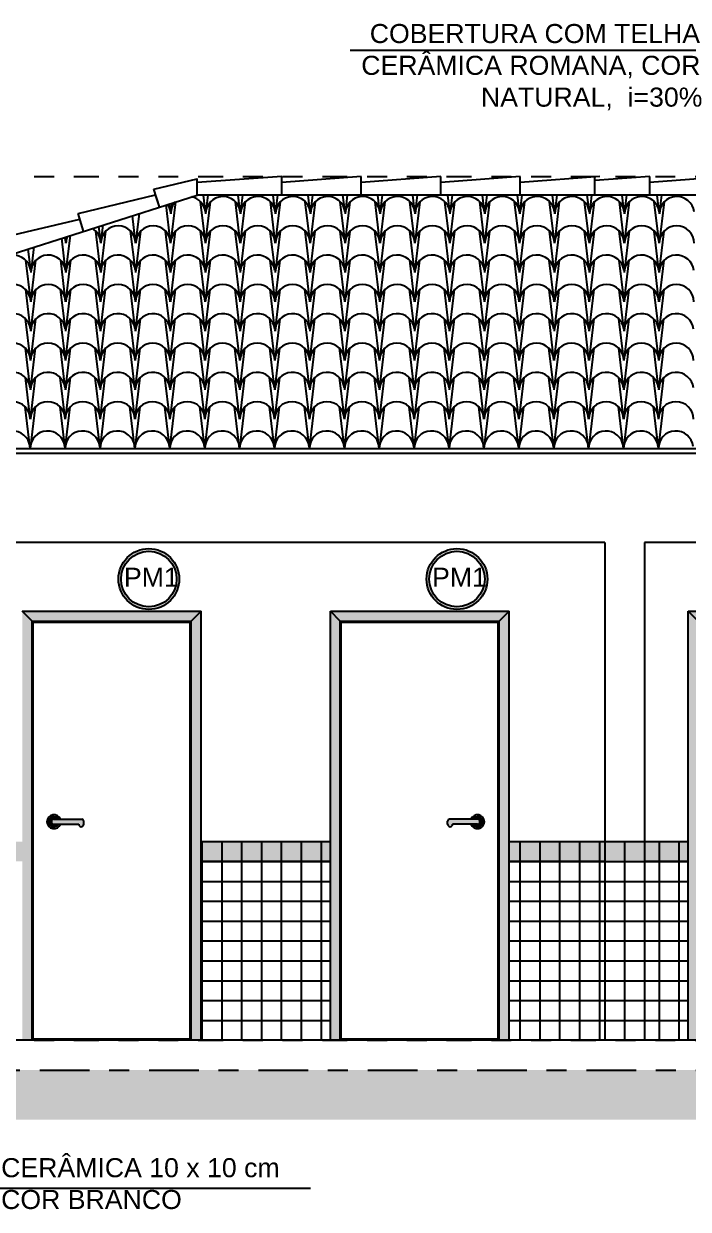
# Model space of a CAD drawing. Extents: x 11 to 195, y 73 to 157.
# Drawn here: x 37.04 to 40.38, y 116.8 to 122.77 of the extents above; entities that cross this region are included whole.
import ezdxf

# ---------------------------------------------------------------- set-up
doc = ezdxf.new("R2010")
doc.units = 0
doc.header["$LTSCALE"] = 0.005
doc.linetypes.add('C5', pattern=[60, 50, -5, 0, -5])
doc.linetypes.add('TRAÇO-2PTOS_P', pattern=[0.625, 0.25, -0.125, 0, -0.125, 0, -0.125])
doc.layers.get('0').update_dxf_attribs({"linetype": 'CONTINUOUS'})
for name, color, linetype in [('01', 1, 'CONTINUOUS'), ('0_HATCH', 1, 'CONTINUOUS'), ('252', 252, 'CONTINUOUS'), ('A-01', 1, 'CONTINUOUS'), ('A-ESQ', 1, 'CONTINUOUS'), ('A-HACHURA', 7, 'CONTINUOUS'), ('AR-HAT-SERVIÇO', 253, 'CONTINUOUS'), ('ARQ-EXO-1_050', 251, 'C5'), ('ARQ-SMB-1_100', 1, 'CONTINUOUS'), ('ARQ-TXT-1_075', 2, 'CONTINUOUS'), ('BL-AR-TELHA 2', 2, 'CONTINUOUS'), ('TELHA', 3, 'CONTINUOUS')]:
    doc.layers.add(name, color=color, linetype=linetype)
doc.styles.add('ESC-50-A20', font='arial.ttf', dxfattribs={"height": 0.1})
doc.styles.add('FNDE Texto Cota 0025', font='verdana.ttf', dxfattribs={"height": 0.04})
doc.dimstyles.new('FNDE 1-0025', dxfattribs={"dimscale": 5, "dimtxt": 0.04, "dimasz": 0.01, "dimexe": 0.15, "dimexo": 0.15, "dimgap": 0.005, "dimtad": 1, "dimzin": 1, "dimdsep": 46, "dimtxsty": 'FNDE Texto Cota 0025', "dimblk": 'tic', "dimcen": 0.015, "dimdle": 0.15, "dimse1": 1, "dimse2": 1, "dimclrd": 251, "dimclre": 251, "dimclrt": 256, "dimaunit": 1, "dimadec": 3, "dimazin": 0, "dimtfac": 1, "dimtix": 1, "dimtmove": 2, "dimatfit": 3, "dimfxl": 0.15, "dimtvp": 1, "dimtolj": 1, "dimtzin": 0, "dimarcsym": 0})

# ---------------------------------------------------------------- blocks, each defined once
blk = doc.blocks.new('tic')
at = {"color": 251}
for p, q in [((-1, 0), (1, 0)), ((0, -1), (0, 1))]:
    blk.add_line(p, q, dxfattribs=at)
blk.add_line((-0.6, -0.6), (0.6, 0.6))

msp = doc.modelspace()

# ---------------------------------------------------------------- hatches: boundary and pattern name
at = {"layer": '01'}
for points in [[(37.2127, 118.7658), (37.2237, 118.7658, 5.415339), (37.2237, 118.7408), (37.2127, 118.7408, -3.732051)], [(37.316, 118.7408, 1), (37.341, 118.7408), (37.341, 118.7558, 0.414214), (37.331, 118.7658), (37.191, 118.7658, 1), (37.191, 118.7408)], [(39.1964, 118.7408, -1), (39.1714, 118.7408), (39.1714, 118.7558, -0.414214), (39.1814, 118.7658), (39.3214, 118.7658, -1), (39.3214, 118.7408)], [(39.2998, 118.7658), (39.2887, 118.7658, -5.415339), (39.2887, 118.7408), (39.2998, 118.7408, 3.732051)]]:
    msp.add_hatch(color=250, dxfattribs=at).paths.add_polyline_path(points)
for points in [[(37.191, 118.7658), (37.2127, 118.7658, 3.732051), (37.2127, 118.7408), (37.191, 118.7408, -1)], [(39.3214, 118.7658), (39.2998, 118.7658, -3.732051), (39.2998, 118.7408), (39.3214, 118.7408, 1)]]:
    msp.add_hatch(color=250, dxfattribs=at).paths.add_polyline_path(points, flags=17)
at = {"layer": '0_HATCH'}
h = msp.add_hatch(color=160, dxfattribs=at)
h.paths.add_polyline_path([(37.0815, 119.7633), (37.0315, 119.8133), (37.0315, 117.6533), (37.0815, 117.6533)])
h.paths.add_polyline_path([(37.931, 119.8133), (37.0315, 119.8133), (37.0815, 119.7633), (37.881, 119.7633)])
h.paths.add_polyline_path([(37.931, 119.8133), (37.881, 119.7633), (37.881, 117.6533), (37.931, 117.6533)])
h = msp.add_hatch(color=160, dxfattribs=at)
h.paths.add_polyline_path([(38.6315, 119.7633), (38.5815, 119.8133), (38.5815, 117.6533), (38.6315, 117.6533)])
h.paths.add_polyline_path([(39.481, 119.8133), (38.5815, 119.8133), (38.6315, 119.7633), (39.431, 119.7633)])
h.paths.add_polyline_path([(39.481, 119.8133), (39.431, 119.7633), (39.431, 117.6533), (39.481, 117.6533)])
h = msp.add_hatch(color=160, dxfattribs=at)
h.paths.add_polyline_path([(40.4315, 119.7633), (40.3815, 119.8133), (40.3815, 117.6533), (40.4315, 117.6533)])
h.paths.add_polyline_path([(41.281, 119.8133), (40.3815, 119.8133), (40.4315, 119.7633), (41.231, 119.7633)])
h.paths.add_polyline_path([(41.281, 119.8133), (41.231, 119.7633), (41.231, 117.6533), (41.281, 117.6533)])
h = msp.add_hatch(color=160, dxfattribs=at)
h.paths.add_polyline_path([(38.5815, 118.5533), (38.5815, 118.6533), (37.931, 118.6533), (37.931, 118.5533)])
h.paths.add_polyline_path([(49.242, 118.5533), (49.242, 118.6533), (46.6865, 118.6533), (46.6865, 118.5533)])
h.paths.add_polyline_path([(34.9865, 118.6533), (34.9865, 118.5533), (37.0315, 118.5533), (37.0315, 118.6533)])
h.paths.add_polyline_path([(40.1615, 118.6533), (40.1615, 118.5533), (40.3815, 118.5533), (40.3815, 118.6533)])
h.paths.add_polyline_path([(39.9615, 118.5533), (39.9615, 118.6533), (39.481, 118.6533), (39.481, 118.5533)])
h.paths.add_polyline_path([(45.3615, 118.6533), (45.3615, 118.5533), (45.7815, 118.5533), (45.7815, 118.6533)])
h.paths.add_polyline_path([(45.1615, 118.5533), (45.1615, 118.6533), (44.7365, 118.6533), (44.7365, 118.5533)])
h.paths.add_polyline_path([(50.3365, 118.5533), (50.3365, 118.6533), (50.1415, 118.6533), (50.1415, 118.5533)])
h.paths.add_polyline_path([(43.3665, 118.6533), (43.3665, 118.5533), (43.8315, 118.5533), (43.8315, 118.6533)])
h.paths.add_polyline_path([(42.4665, 118.5533), (42.4665, 118.6533), (41.281, 118.6533), (41.281, 118.5533)])
h = msp.add_hatch(color=160, dxfattribs=at)
h.paths.add_polyline_path([(40.0615, 118.6533), (39.9615, 118.6533), (39.9615, 118.5533), (40.0615, 118.5533)])
h.paths.add_polyline_path([(40.1615, 118.6533), (40.0615, 118.6533), (40.0615, 118.5533), (40.1615, 118.5533)])
at = {"layer": 'A-HACHURA'}
msp.add_hatch(color=254, dxfattribs=at).paths.add_polyline_path([(51.6194, 117.2533), (51.6194, 117.5033), (32.6677, 117.5033), (32.6677, 117.2533)])
at = {"layer": 'ARQ-SMB-1_100'}
h = msp.add_hatch(color=252, dxfattribs=at)
edge = h.paths.add_edge_path()
edge.add_arc((37.6684, 119.9749), 0.1531, 0, 360)
edge = h.paths.add_edge_path(flags=17)
edge.add_arc((37.6684, 119.9749), 0.1397, 0, 360)
h = msp.add_hatch(color=252, dxfattribs=at)
edge = h.paths.add_edge_path()
edge.add_arc((39.2184, 119.9749), 0.1531, 0, 360)
edge = h.paths.add_edge_path(flags=17)
edge.add_arc((39.2184, 119.9749), 0.1397, 0, 360)

# ---------------------------------------------------------------- linework, layer by layer
at = {"layer": '01'}
for p, q in [((37.191, 118.7658), (37.331, 118.7658)), ((39.3214, 118.7658), (39.1814, 118.7658)), ((37.191, 118.7408), (37.316, 118.7408)), ((37.341, 118.7408), (37.341, 118.7558)), ((39.1714, 118.7408), (39.1714, 118.7558)), ((39.3214, 118.7408), (39.1964, 118.7408))]:
    msp.add_line(p, q, dxfattribs=at)
at = {"layer": '01', "color": 251}
for p, q in [((37.9365, 117.6533), (37.9365, 118.6533)), ((39.9615, 118.6533), (40.1615, 118.6533)), ((40.0615, 118.6533), (40.0615, 117.6533)), ((39.9615, 118.5533), (40.1615, 118.5533)), ((39.9615, 118.4533), (40.1615, 118.4533)), ((39.9615, 118.3533), (40.1615, 118.3533)), ((39.9615, 118.2533), (40.1615, 118.2533)), ((39.9615, 118.1533), (40.1615, 118.1533)), ((39.9615, 118.0533), (40.1615, 118.0533)), ((39.9615, 117.9533), (40.1615, 117.9533)), ((39.9615, 117.8533), (40.1615, 117.8533)), ((39.9615, 117.7533), (40.1615, 117.7533))]:
    msp.add_line(p, q, dxfattribs=at)
at = {"layer": '01'}
for centre, radius, start, end in [((37.191, 118.7533), 0.035, 20.92483, 339.07517), ((37.191, 118.7533), 0.025, 30, 330), ((37.191, 118.7533), 0.0125, 90, 270), ((37.331, 118.7558), 0.01, 0, 90), ((39.1814, 118.7558), 0.01, 90, 180), ((39.3214, 118.7533), 0.035, 200.92483, 159.07517), ((39.3214, 118.7533), 0.025, 210, 150), ((39.3214, 118.7533), 0.0125, 270, 90), ((37.3285, 118.7408), 0.0125, 180, 0), ((39.1839, 118.7408), 0.0125, 180, 0)]:
    msp.add_arc(centre, radius, start, end, dxfattribs=at)
at = {"layer": '252'}
for p, q in [((38.0365, 117.6533), (38.0365, 118.6533)), ((38.1365, 117.6533), (38.1365, 118.6533)), ((38.2365, 117.6533), (38.2365, 118.6533)), ((38.3365, 117.6533), (38.3365, 118.6533)), ((38.3365, 117.6533), (38.3365, 118.6533)), ((38.4365, 117.6533), (38.4365, 118.6533)), ((38.5365, 117.6533), (38.5365, 118.6533)), ((39.5365, 117.6533), (39.5365, 118.6533)), ((39.6365, 117.6533), (39.6365, 118.6533)), ((39.7365, 117.6533), (39.7365, 118.6533)), ((39.7365, 117.6533), (39.7365, 118.6533)), ((39.8365, 117.6533), (39.8365, 118.6533)), ((39.9365, 117.6533), (39.9365, 118.6533)), ((40.2365, 117.6533), (40.2365, 118.6533)), ((40.3365, 117.6533), (40.3365, 118.6533)), ((37.931, 118.4533), (38.5815, 118.4533)), ((39.481, 118.4533), (39.9615, 118.4533)), ((40.1615, 118.4533), (40.3815, 118.4533)), ((37.931, 118.3533), (38.5815, 118.3533)), ((39.481, 118.3533), (39.9615, 118.3533)), ((40.1615, 118.3533), (40.3815, 118.3533)), ((37.931, 118.2533), (38.5815, 118.2533)), ((39.481, 118.2533), (39.9615, 118.2533)), ((40.1615, 118.2533), (40.3815, 118.2533)), ((37.931, 118.1533), (38.5815, 118.1533)), ((39.481, 118.1533), (39.9615, 118.1533)), ((40.1615, 118.1533), (40.3815, 118.1533)), ((37.931, 118.0533), (38.5815, 118.0533)), ((39.481, 118.0533), (39.9615, 118.0533)), ((40.1615, 118.0533), (40.3815, 118.0533)), ((37.931, 117.9533), (38.5815, 117.9533)), ((39.481, 117.9533), (39.9615, 117.9533)), ((40.1615, 117.9533), (40.3815, 117.9533)), ((37.931, 117.8533), (38.5815, 117.8533)), ((39.481, 117.8533), (39.9615, 117.8533)), ((40.1615, 117.8533), (40.3815, 117.8533)), ((37.931, 117.7533), (38.5815, 117.7533)), ((39.481, 117.7533), (39.9615, 117.7533)), ((40.1615, 117.7533), (40.3815, 117.7533))]:
    msp.add_line(p, q, dxfattribs=at)
for points in [[(37.931, 118.6533), (38.5815, 118.6533)], [(39.481, 118.6533), (39.9615, 118.6533)], [(40.1615, 118.6533), (40.3815, 118.6533)], [(38.5815, 118.5533), (37.931, 118.5533)], [(39.9615, 118.5533), (39.481, 118.5533)], [(40.3815, 118.5533), (40.1615, 118.5533)]]:
    msp.add_lwpolyline(points, dxfattribs=at)
at = {"layer": 'A-01', "color": 3}
for p, q in [((34.189, 120.7213), (37.9115, 121.9077)), ((47.4115, 121.9077), (37.9115, 121.9077)), ((39.9615, 120.1583), (39.9615, 117.6533)), ((40.1615, 120.1583), (40.1615, 117.6533))]:
    msp.add_line(p, q, dxfattribs=at)
at = {"layer": 'A-01', "color": 5}
msp.add_line((51.1365, 117.6533), (34.1865, 117.6533), dxfattribs=at)
at = {"layer": 'A-01', "color": 3}
for points in [[(34.7865, 120.1583), (34.7865, 120.6083), (50.5365, 120.6083), (50.5365, 120.1583)], [(39.9615, 120.1583), (34.9865, 120.1583)], [(45.1615, 120.1583), (40.1615, 120.1583)]]:
    msp.add_lwpolyline(points, dxfattribs=at)
at = {"layer": 'A-ESQ', "color": 2}
for p, q in [((37.0315, 119.8133), (37.931, 119.8133)), ((37.0815, 119.7633), (37.0315, 119.8133)), ((37.881, 119.7633), (37.931, 119.8133)), ((37.931, 117.6533), (37.931, 119.8133)), ((38.5815, 119.8133), (39.481, 119.8133)), ((38.5815, 117.6533), (38.5815, 119.8133)), ((38.6315, 119.7633), (38.5815, 119.8133)), ((39.431, 119.7633), (39.481, 119.8133)), ((39.481, 117.6533), (39.481, 119.8133)), ((40.3815, 119.8133), (41.281, 119.8133)), ((40.3815, 117.6533), (40.3815, 119.8133)), ((40.4315, 119.7633), (40.3815, 119.8133)), ((37.0815, 119.7633), (37.881, 119.7633)), ((37.0815, 117.6533), (37.0815, 119.7633)), ((37.0865, 117.6583), (37.0865, 119.7583)), ((37.0865, 119.7583), (37.876, 119.7583)), ((37.876, 117.6583), (37.876, 119.7583)), ((37.881, 117.6533), (37.881, 119.7633)), ((38.6315, 119.7633), (39.431, 119.7633)), ((38.6315, 117.6533), (38.6315, 119.7633)), ((38.6365, 117.6583), (38.6365, 119.7583)), ((38.6365, 119.7583), (39.426, 119.7583)), ((39.426, 117.6583), (39.426, 119.7583)), ((39.431, 117.6533), (39.431, 119.7633)), ((38.6365, 117.6533), (38.6365, 118.6533)), ((37.876, 117.6583), (37.0865, 117.6583)), ((39.426, 117.6583), (38.6365, 117.6583))]:
    msp.add_line(p, q, dxfattribs=at)
at = {"layer": 'AR-HAT-SERVIÇO', "color": 253}
for p, q in [((37.931, 118.6533), (38.5815, 118.6533)), ((39.481, 118.6533), (39.9615, 118.6533)), ((40.1615, 118.6533), (40.3815, 118.6533)), ((37.931, 118.5533), (38.5815, 118.5533)), ((39.481, 118.5533), (39.9615, 118.5533)), ((40.1615, 118.5533), (40.3815, 118.5533))]:
    msp.add_line(p, q, dxfattribs=at)
for points in [[(37.931, 118.6533), (38.5815, 118.6533)], [(39.481, 118.6533), (39.9615, 118.6533)], [(40.1615, 118.6533), (40.3815, 118.6533)], [(38.5815, 118.5533), (37.931, 118.5533)], [(39.9615, 118.5533), (39.481, 118.5533)], [(40.3815, 118.5533), (40.1615, 118.5533)]]:
    msp.add_lwpolyline(points, dxfattribs=at)
at = {"layer": 'ARQ-EXO-1_050', "color": 252, "linetype": 'TRAÇO-2PTOS_P', "ltscale": 100}
for p, q in [((32.9165, 122.0012), (51.6194, 122.0012)), ((32.9165, 120.6083), (51.6194, 120.6083)), ((32.9165, 117.6533), (51.6194, 117.6533))]:
    msp.add_line(p, q, dxfattribs=at)
at = {"layer": 'ARQ-EXO-1_050', "color": 252}
for q in [(51.6194, 117.5033), (51.1365, 117.5033)]:
    msp.add_line((32.1693, 117.5033), q, dxfattribs=at)
at = {"layer": 'ARQ-SMB-1_100', "color": 252}
for centre, radius in [((37.6684, 119.9749), 0.1531), ((37.6684, 119.9749), 0.1397), ((39.2184, 119.9749), 0.1531), ((39.2184, 119.9749), 0.1397)]:
    msp.add_circle(centre, radius, dxfattribs=at)
at = {"layer": 'BL-AR-TELHA 2'}
for p, q in [((37.7775, 121.8224), (37.7725, 121.8635)), ((37.7786, 121.6654), (37.8038, 121.8744)), ((37.7792, 121.813), (37.7858, 121.8677)), ((37.9531, 121.6701), (37.9285, 121.8744)), ((37.9531, 121.8224), (37.9428, 121.9077)), ((37.9542, 121.6654), (37.9793, 121.8744)), ((37.9548, 121.813), (37.9662, 121.9077)), ((38.1286, 121.6701), (38.104, 121.8744)), ((38.1286, 121.8224), (38.1184, 121.9077)), ((38.1298, 121.6654), (38.1549, 121.8744)), ((38.1303, 121.813), (38.1417, 121.9077)), ((38.3042, 121.6701), (38.2796, 121.8744)), ((38.3042, 121.8224), (38.2939, 121.9077)), ((38.3053, 121.6654), (38.3305, 121.8744)), ((38.3059, 121.813), (38.3173, 121.9077)), ((38.4798, 121.6701), (38.4552, 121.8744)), ((38.4798, 121.8224), (38.4695, 121.9077)), ((38.4809, 121.6654), (38.5061, 121.8744)), ((38.4815, 121.813), (38.4929, 121.9077)), ((38.6553, 121.6701), (38.6307, 121.8744)), ((38.6553, 121.8224), (38.6451, 121.9077)), ((38.6565, 121.6654), (38.6816, 121.8744)), ((38.657, 121.813), (38.6684, 121.9077)), ((38.8309, 121.6701), (38.8063, 121.8744)), ((38.8309, 121.8224), (38.8206, 121.9077)), ((38.832, 121.6654), (38.8572, 121.8744)), ((38.8326, 121.813), (38.844, 121.9077)), ((39.0065, 121.6701), (38.9819, 121.8744)), ((39.0065, 121.8224), (38.9962, 121.9077)), ((39.0076, 121.6654), (39.0328, 121.8744)), ((39.0082, 121.813), (39.0196, 121.9077)), ((39.182, 121.6701), (39.1575, 121.8744)), ((39.182, 121.8224), (39.1718, 121.9077)), ((39.1832, 121.6654), (39.2083, 121.8744)), ((39.1837, 121.813), (39.1952, 121.9077)), ((39.3576, 121.6701), (39.333, 121.8744)), ((39.3576, 121.8224), (39.3473, 121.9077)), ((39.3587, 121.6654), (39.3839, 121.8744)), ((39.3593, 121.813), (39.3707, 121.9077)), ((39.5332, 121.6701), (39.5086, 121.8744)), ((39.5332, 121.8224), (39.5229, 121.9077)), ((39.5343, 121.6654), (39.5595, 121.8744)), ((39.5349, 121.813), (39.5463, 121.9077)), ((39.7087, 121.6701), (39.6842, 121.8744)), ((39.7087, 121.8224), (39.6985, 121.9077)), ((39.7099, 121.6654), (39.735, 121.8744)), ((39.7105, 121.813), (39.7219, 121.9077)), ((39.8843, 121.6701), (39.8597, 121.8744)), ((39.8843, 121.8224), (39.874, 121.9077)), ((39.8843, 121.8224), (39.874, 121.9077)), ((39.8855, 121.6654), (39.9106, 121.8744)), ((39.886, 121.813), (39.8974, 121.9077)), ((40.0599, 121.6701), (40.0353, 121.8744)), ((40.0599, 121.8224), (40.0496, 121.9077)), ((40.061, 121.6654), (40.0862, 121.8744)), ((40.0616, 121.813), (40.073, 121.9077)), ((40.2355, 121.6701), (40.2109, 121.8744)), ((40.2355, 121.8224), (40.2252, 121.9077)), ((40.2366, 121.6654), (40.2617, 121.8744)), ((40.2372, 121.813), (40.2486, 121.9077)), ((37.6019, 121.6701), (37.5858, 121.8039)), ((37.6031, 121.6654), (37.6211, 121.8152)), ((37.7775, 121.6701), (37.7549, 121.8578)), ((37.4263, 121.6701), (37.4167, 121.7501)), ((37.4275, 121.6654), (37.4385, 121.757)), ((37.2496, 121.5273), (37.23, 121.6905)), ((37.2508, 121.6701), (37.2476, 121.6962)), ((37.2513, 121.5179), (37.2738, 121.7045)), ((37.2519, 121.6654), (37.2559, 121.6988)), ((37.4252, 121.5273), (37.4012, 121.7268)), ((37.4269, 121.5179), (37.4521, 121.7268)), ((37.6008, 121.5273), (37.5768, 121.7268)), ((37.6025, 121.5179), (37.6276, 121.7268)), ((37.7763, 121.5273), (37.7523, 121.7268)), ((37.7781, 121.5179), (37.8032, 121.7268)), ((37.9519, 121.5273), (37.9279, 121.7268)), ((37.9536, 121.5179), (37.9788, 121.7268)), ((38.1275, 121.5273), (38.1035, 121.7268)), ((38.1292, 121.5179), (38.1543, 121.7268)), ((38.3031, 121.5273), (38.279, 121.7268)), ((38.3048, 121.5179), (38.3299, 121.7268)), ((38.4786, 121.5273), (38.4546, 121.7268)), ((38.4803, 121.5179), (38.5055, 121.7268)), ((38.6542, 121.5273), (38.6302, 121.7268)), ((38.6559, 121.5179), (38.6811, 121.7268)), ((38.8298, 121.5273), (38.8057, 121.7268)), ((38.8315, 121.5179), (38.8566, 121.7268)), ((39.0053, 121.5273), (38.9813, 121.7268)), ((39.007, 121.5179), (39.0322, 121.7268)), ((39.1809, 121.5273), (39.1569, 121.7268)), ((39.1826, 121.5179), (39.2078, 121.7268)), ((39.3565, 121.5273), (39.3325, 121.7268)), ((39.3582, 121.5179), (39.3833, 121.7268)), ((39.532, 121.5273), (39.508, 121.7268)), ((39.5337, 121.5179), (39.5589, 121.7268)), ((39.7076, 121.5273), (39.6836, 121.7268)), ((39.7093, 121.5179), (39.7345, 121.7268)), ((39.8832, 121.5273), (39.8592, 121.7268)), ((39.8849, 121.5179), (39.91, 121.7268)), ((40.0587, 121.5273), (40.0347, 121.7268)), ((40.0605, 121.5179), (40.0856, 121.7268)), ((40.2343, 121.5273), (40.2103, 121.7268)), ((40.236, 121.5179), (40.2612, 121.7268)), ((37.0741, 121.5273), (37.0609, 121.6366)), ((37.0758, 121.5179), (37.0912, 121.6463)), ((37.0741, 121.3751), (37.0495, 121.5793)), ((37.0752, 121.3703), (37.1004, 121.5793)), ((37.2496, 121.3751), (37.2251, 121.5793)), ((37.2508, 121.3703), (37.2759, 121.5793)), ((37.4252, 121.3751), (37.4006, 121.5793)), ((37.4263, 121.3703), (37.4515, 121.5793)), ((37.6008, 121.3751), (37.5762, 121.5793)), ((37.6019, 121.3703), (37.6271, 121.5793)), ((37.7763, 121.3751), (37.7518, 121.5793)), ((37.7775, 121.3703), (37.8026, 121.5793)), ((37.9519, 121.3751), (37.9273, 121.5793)), ((37.9531, 121.3703), (37.9782, 121.5793)), ((38.1275, 121.3751), (38.1029, 121.5793)), ((38.1286, 121.3703), (38.1538, 121.5793)), ((38.3031, 121.3751), (38.2785, 121.5793)), ((38.3042, 121.3703), (38.3293, 121.5793)), ((38.4786, 121.3751), (38.454, 121.5793)), ((38.4798, 121.3703), (38.5049, 121.5793)), ((38.6542, 121.3751), (38.6296, 121.5793)), ((38.6553, 121.3703), (38.6805, 121.5793)), ((38.8298, 121.3751), (38.8052, 121.5793)), ((38.8309, 121.3703), (38.8561, 121.5793)), ((39.0053, 121.3751), (38.9807, 121.5793)), ((39.0065, 121.3703), (39.0316, 121.5793)), ((39.1809, 121.3751), (39.1563, 121.5793)), ((39.182, 121.3703), (39.2072, 121.5793)), ((39.3565, 121.3751), (39.3319, 121.5793)), ((39.3576, 121.3703), (39.3828, 121.5793)), ((39.532, 121.3751), (39.5075, 121.5793)), ((39.5332, 121.3703), (39.5583, 121.5793)), ((39.7076, 121.3751), (39.683, 121.5793)), ((39.7087, 121.3703), (39.7339, 121.5793)), ((39.8832, 121.3751), (39.8586, 121.5793)), ((39.8843, 121.3703), (39.9095, 121.5793)), ((40.0587, 121.3751), (40.0342, 121.5793)), ((40.0599, 121.3703), (40.085, 121.5793)), ((40.2343, 121.3751), (40.2097, 121.5793)), ((40.2355, 121.3703), (40.2606, 121.5793)), ((37.0729, 121.2322), (37.0489, 121.4317)), ((37.0746, 121.2228), (37.0998, 121.4317)), ((37.2485, 121.2322), (37.2245, 121.4317)), ((37.2502, 121.2228), (37.2754, 121.4317)), ((37.4241, 121.2322), (37.4001, 121.4317)), ((37.4258, 121.2228), (37.4509, 121.4317)), ((37.5996, 121.2322), (37.5756, 121.4317)), ((37.6013, 121.2228), (37.6265, 121.4317)), ((37.7752, 121.2322), (37.7512, 121.4317)), ((37.7769, 121.2228), (37.8021, 121.4317)), ((37.9508, 121.2322), (37.9268, 121.4317)), ((37.9525, 121.2228), (37.9776, 121.4317)), ((38.1263, 121.2322), (38.1023, 121.4317)), ((38.1281, 121.2228), (38.1532, 121.4317)), ((38.3019, 121.2322), (38.2779, 121.4317)), ((38.3036, 121.2228), (38.3288, 121.4317)), ((38.4775, 121.2322), (38.4535, 121.4317)), ((38.4792, 121.2228), (38.5043, 121.4317)), ((38.6531, 121.2322), (38.629, 121.4317)), ((38.6548, 121.2228), (38.6799, 121.4317)), ((38.8286, 121.2322), (38.8046, 121.4317)), ((38.8303, 121.2228), (38.8555, 121.4317)), ((39.0042, 121.2322), (38.9802, 121.4317)), ((39.0059, 121.2228), (39.0311, 121.4317)), ((39.1798, 121.2322), (39.1557, 121.4317)), ((39.1815, 121.2228), (39.2066, 121.4317)), ((39.3553, 121.2322), (39.3313, 121.4317)), ((39.357, 121.2228), (39.3822, 121.4317)), ((39.5309, 121.2322), (39.5069, 121.4317)), ((39.5326, 121.2228), (39.5578, 121.4317)), ((39.7065, 121.2322), (39.6825, 121.4317)), ((39.7082, 121.2228), (39.7333, 121.4317)), ((39.882, 121.2322), (39.858, 121.4317)), ((39.8837, 121.2228), (39.9089, 121.4317)), ((40.0576, 121.2322), (40.0336, 121.4317)), ((40.0593, 121.2228), (40.0845, 121.4317)), ((40.2332, 121.2322), (40.2092, 121.4317)), ((40.2349, 121.2228), (40.26, 121.4317)), ((37.0729, 121.08), (37.0483, 121.2842)), ((37.0741, 121.0752), (37.0992, 121.2842)), ((37.2485, 121.08), (37.2239, 121.2842)), ((37.2496, 121.0752), (37.2748, 121.2842)), ((37.4241, 121.08), (37.3995, 121.2842)), ((37.4252, 121.0752), (37.4504, 121.2842)), ((37.5996, 121.08), (37.5751, 121.2842)), ((37.6008, 121.0752), (37.6259, 121.2842)), ((37.7752, 121.08), (37.7506, 121.2842)), ((37.7763, 121.0752), (37.8015, 121.2842)), ((37.9508, 121.08), (37.9262, 121.2842)), ((37.9519, 121.0752), (37.9771, 121.2842)), ((38.1263, 121.08), (38.1018, 121.2842)), ((38.1275, 121.0752), (38.1526, 121.2842)), ((38.3019, 121.08), (38.2773, 121.2842)), ((38.3031, 121.0752), (38.3282, 121.2842)), ((38.4775, 121.08), (38.4529, 121.2842)), ((38.4786, 121.0752), (38.5038, 121.2842)), ((38.6531, 121.08), (38.6285, 121.2842)), ((38.6542, 121.0752), (38.6793, 121.2842)), ((38.8286, 121.08), (38.804, 121.2842)), ((38.8298, 121.0752), (38.8549, 121.2842)), ((39.0042, 121.08), (38.9796, 121.2842)), ((39.0053, 121.0752), (39.0305, 121.2842)), ((39.1798, 121.08), (39.1552, 121.2842)), ((39.1809, 121.0752), (39.2061, 121.2842)), ((39.3553, 121.08), (39.3307, 121.2842)), ((39.3565, 121.0752), (39.3816, 121.2842)), ((39.5309, 121.08), (39.5063, 121.2842)), ((39.532, 121.0752), (39.5572, 121.2842)), ((39.7065, 121.08), (39.6819, 121.2842)), ((39.7076, 121.0752), (39.7328, 121.2842)), ((39.882, 121.08), (39.8575, 121.2842)), ((39.8832, 121.0752), (39.9083, 121.2842)), ((40.0576, 121.08), (40.033, 121.2842)), ((40.0587, 121.0752), (40.0839, 121.2842)), ((40.2332, 121.08), (40.2086, 121.2842)), ((40.2343, 121.0752), (40.2595, 121.2842)), ((37.0718, 120.9371), (37.0478, 121.1366)), ((37.0735, 120.9277), (37.0986, 121.1366)), ((37.2474, 120.9371), (37.2233, 121.1366)), ((37.2491, 120.9277), (37.2742, 121.1366)), ((37.4229, 120.9371), (37.3989, 121.1366)), ((37.4246, 120.9277), (37.4498, 121.1366)), ((37.5985, 120.9371), (37.5745, 121.1366)), ((37.6002, 120.9277), (37.6254, 121.1366)), ((37.7741, 120.9371), (37.7501, 121.1366)), ((37.7758, 120.9277), (37.8009, 121.1366)), ((37.9496, 120.9371), (37.9256, 121.1366)), ((37.9513, 120.9277), (37.9765, 121.1366)), ((38.1252, 120.9371), (38.1012, 121.1366)), ((38.1269, 120.9277), (38.1521, 121.1366)), ((38.3008, 120.9371), (38.2768, 121.1366)), ((38.3025, 120.9277), (38.3276, 121.1366)), ((38.4763, 120.9371), (38.4523, 121.1366)), ((38.4781, 120.9277), (38.5032, 121.1366)), ((38.6519, 120.9371), (38.6279, 121.1366)), ((38.6536, 120.9277), (38.6788, 121.1366)), ((38.8275, 120.9371), (38.8035, 121.1366)), ((38.8292, 120.9277), (38.8543, 121.1366)), ((39.0031, 120.9371), (38.979, 121.1366)), ((39.0048, 120.9277), (39.0299, 121.1366)), ((39.1786, 120.9371), (39.1546, 121.1366)), ((39.1803, 120.9277), (39.2055, 121.1366)), ((39.3542, 120.9371), (39.3302, 121.1366)), ((39.3559, 120.9277), (39.3811, 121.1366)), ((39.5298, 120.9371), (39.5057, 121.1366)), ((39.5315, 120.9277), (39.5566, 121.1366)), ((39.7053, 120.9371), (39.6813, 121.1366)), ((39.707, 120.9277), (39.7322, 121.1366)), ((39.8809, 120.9371), (39.8569, 121.1366)), ((39.8826, 120.9277), (39.9078, 121.1366)), ((40.0565, 120.9371), (40.0325, 121.1366)), ((40.0582, 120.9277), (40.0833, 121.1366)), ((40.232, 120.9371), (40.208, 121.1366)), ((40.2337, 120.9277), (40.2589, 121.1366)), ((37.0718, 120.7849), (37.0472, 120.9891)), ((37.0729, 120.7801), (37.0981, 120.9891)), ((37.2474, 120.7849), (37.2228, 120.9891)), ((37.2485, 120.7801), (37.2736, 120.9891)), ((37.4229, 120.7849), (37.3983, 120.9891)), ((37.4241, 120.7801), (37.4492, 120.9891)), ((37.5985, 120.7849), (37.5739, 120.9891)), ((37.5996, 120.7801), (37.6248, 120.9891)), ((37.7741, 120.7849), (37.7495, 120.9891)), ((37.7752, 120.7801), (37.8004, 120.9891)), ((37.9496, 120.7849), (37.9251, 120.9891)), ((37.9508, 120.7801), (37.9759, 120.9891)), ((38.1252, 120.7849), (38.1006, 120.9891)), ((38.1263, 120.7801), (38.1515, 120.9891)), ((38.3008, 120.7849), (38.2762, 120.9891)), ((38.3019, 120.7801), (38.3271, 120.9891)), ((38.4763, 120.7849), (38.4518, 120.9891)), ((38.4775, 120.7801), (38.5026, 120.9891)), ((38.6519, 120.7849), (38.6273, 120.9891)), ((38.6531, 120.7801), (38.6782, 120.9891)), ((38.8275, 120.7849), (38.8029, 120.9891)), ((38.8286, 120.7801), (38.8538, 120.9891)), ((39.0031, 120.7849), (38.9785, 120.9891)), ((39.0042, 120.7801), (39.0293, 120.9891)), ((39.1786, 120.7849), (39.154, 120.9891)), ((39.1798, 120.7801), (39.2049, 120.9891)), ((39.3542, 120.7849), (39.3296, 120.9891)), ((39.3553, 120.7801), (39.3805, 120.9891)), ((39.5298, 120.7849), (39.5052, 120.9891)), ((39.5309, 120.7801), (39.5561, 120.9891)), ((39.7053, 120.7849), (39.6807, 120.9891)), ((39.7065, 120.7801), (39.7316, 120.9891)), ((39.8809, 120.7849), (39.8563, 120.9891)), ((39.882, 120.7801), (39.9072, 120.9891)), ((40.0565, 120.7849), (40.0319, 120.9891)), ((40.0576, 120.7801), (40.0828, 120.9891)), ((40.232, 120.7849), (40.2075, 120.9891)), ((40.2332, 120.7801), (40.2583, 120.9891)), ((37.0718, 120.6326), (37.0466, 120.8415)), ((37.0724, 120.6326), (37.0975, 120.8415)), ((37.2474, 120.6326), (37.2222, 120.8415)), ((37.2479, 120.6326), (37.2731, 120.8415)), ((37.4229, 120.6326), (37.3978, 120.8415)), ((37.4235, 120.6326), (37.4486, 120.8415)), ((37.5985, 120.6326), (37.5733, 120.8415)), ((37.5991, 120.6326), (37.6242, 120.8415)), ((37.7741, 120.6326), (37.7489, 120.8415)), ((37.7746, 120.6326), (37.7998, 120.8415)), ((37.9496, 120.6326), (37.9245, 120.8415)), ((37.9502, 120.6326), (37.9754, 120.8415)), ((38.1252, 120.6326), (38.1001, 120.8415)), ((38.1258, 120.6326), (38.1509, 120.8415)), ((38.3008, 120.6326), (38.2756, 120.8415)), ((38.3013, 120.6326), (38.3265, 120.8415)), ((38.4763, 120.6326), (38.4512, 120.8415)), ((38.4769, 120.6326), (38.5021, 120.8415)), ((38.6519, 120.6326), (38.6268, 120.8415)), ((38.6525, 120.6326), (38.6776, 120.8415)), ((38.8275, 120.6326), (38.8023, 120.8415)), ((38.8281, 120.6326), (38.8532, 120.8415)), ((39.0031, 120.6326), (38.9779, 120.8415)), ((39.0036, 120.6326), (39.0288, 120.8415)), ((39.1786, 120.6326), (39.1535, 120.8415)), ((39.1792, 120.6326), (39.2043, 120.8415)), ((39.3542, 120.6326), (39.329, 120.8415)), ((39.3548, 120.6326), (39.3799, 120.8415)), ((39.5298, 120.6326), (39.5046, 120.8415)), ((39.5303, 120.6326), (39.5555, 120.8415)), ((39.7053, 120.6326), (39.6802, 120.8415)), ((39.7059, 120.6326), (39.7311, 120.8415)), ((39.8809, 120.6326), (39.8557, 120.8415)), ((39.8815, 120.6326), (39.9066, 120.8415)), ((40.0565, 120.6326), (40.0313, 120.8415)), ((40.057, 120.6326), (40.0822, 120.8415)), ((40.232, 120.6326), (40.2069, 120.8415)), ((40.2326, 120.6326), (40.2578, 120.8415))]:
    msp.add_line(p, q, dxfattribs=at)
for centre, start, end in [((37.6906, 121.813), 6.54188, 33.06688), ((37.8661, 121.813), 136.66984, 180), ((37.8661, 121.813), 6.54188, 78.68812), ((38.0417, 121.813), 6.54188, 180), ((38.2173, 121.813), 6.54188, 180), ((38.3928, 121.813), 6.54188, 180), ((38.5684, 121.813), 6.54188, 180), ((38.744, 121.813), 6.54188, 180), ((38.9195, 121.813), 6.54188, 180), ((39.0951, 121.813), 6.54188, 180), ((39.2707, 121.813), 6.54188, 180), ((39.4462, 121.813), 6.54188, 180), ((39.6218, 121.813), 6.54188, 180), ((39.7974, 121.813), 6.54188, 180), ((39.973, 121.813), 6.54188, 180), ((40.1485, 121.813), 6.54188, 180), ((40.3241, 121.813), 6.54188, 180), ((37.5144, 121.6654), 0, 180), ((37.69, 121.6654), 0, 180), ((37.8656, 121.6654), 0, 180), ((38.0411, 121.6654), 0, 180), ((38.2167, 121.6654), 0, 180), ((38.3923, 121.6654), 0, 180), ((38.5678, 121.6654), 0, 180), ((38.7434, 121.6654), 0, 180), ((38.919, 121.6654), 0, 180), ((39.0945, 121.6654), 0, 180), ((39.2701, 121.6654), 0, 180), ((39.4457, 121.6654), 0, 180), ((39.6212, 121.6654), 0, 180), ((39.7968, 121.6654), 0, 180), ((39.9724, 121.6654), 0, 180), ((40.148, 121.6654), 0, 180), ((40.3235, 121.6654), 0, 180), ((37.1633, 121.6654), 0, 20.08426), ((37.3388, 121.6654), 157.03837, 180), ((37.3388, 121.6654), 0, 58.31959), ((36.9871, 121.5179), 6.54188, 180), ((37.1627, 121.5179), 6.54188, 180), ((37.3383, 121.5179), 6.54188, 180), ((37.5138, 121.5179), 6.54188, 180), ((37.6894, 121.5179), 6.54188, 180), ((37.865, 121.5179), 6.54188, 180), ((38.0406, 121.5179), 6.54188, 180), ((38.2161, 121.5179), 6.54188, 180), ((38.3917, 121.5179), 6.54188, 180), ((38.5673, 121.5179), 6.54188, 180), ((38.7428, 121.5179), 6.54188, 180), ((38.9184, 121.5179), 6.54188, 180), ((39.094, 121.5179), 6.54188, 180), ((39.2695, 121.5179), 6.54188, 180), ((39.4451, 121.5179), 6.54188, 180), ((39.6207, 121.5179), 6.54188, 180), ((39.7962, 121.5179), 6.54188, 180), ((39.9718, 121.5179), 6.54188, 180), ((40.1474, 121.5179), 6.54188, 180), ((40.323, 121.5179), 6.54188, 180), ((36.9866, 121.3703), 0, 180), ((37.1621, 121.3703), 0, 180), ((37.3377, 121.3703), 0, 180), ((37.5133, 121.3703), 0, 180), ((37.6888, 121.3703), 0, 180), ((37.8644, 121.3703), 0, 180), ((38.04, 121.3703), 0, 180), ((38.2156, 121.3703), 0, 180), ((38.3911, 121.3703), 0, 180), ((38.5667, 121.3703), 0, 180), ((38.7423, 121.3703), 0, 180), ((38.9178, 121.3703), 0, 180), ((39.0934, 121.3703), 0, 180), ((39.269, 121.3703), 0, 180), ((39.4445, 121.3703), 0, 180), ((39.6201, 121.3703), 0, 180), ((39.7957, 121.3703), 0, 180), ((39.9712, 121.3703), 0, 180), ((40.1468, 121.3703), 0, 180), ((40.3224, 121.3703), 0, 180), ((36.986, 121.2228), 6.54188, 180), ((37.1616, 121.2228), 6.54188, 180), ((37.3371, 121.2228), 6.54188, 180), ((37.5127, 121.2228), 6.54188, 180), ((37.6883, 121.2228), 6.54188, 180), ((37.8638, 121.2228), 6.54188, 180), ((38.0394, 121.2228), 6.54188, 180), ((38.215, 121.2228), 6.54188, 180), ((38.3906, 121.2228), 6.54188, 180), ((38.5661, 121.2228), 6.54188, 180), ((38.7417, 121.2228), 6.54188, 180), ((38.9173, 121.2228), 6.54188, 180), ((39.0928, 121.2228), 6.54188, 180), ((39.2684, 121.2228), 6.54188, 180), ((39.444, 121.2228), 6.54188, 180), ((39.6195, 121.2228), 6.54188, 180), ((39.7951, 121.2228), 6.54188, 180), ((39.9707, 121.2228), 6.54188, 180), ((40.1462, 121.2228), 6.54188, 180), ((40.3218, 121.2228), 6.54188, 180), ((36.9854, 121.0752), 0, 180), ((37.161, 121.0752), 0, 180), ((37.3366, 121.0752), 0, 180), ((37.5121, 121.0752), 0, 180), ((37.6877, 121.0752), 0, 180), ((37.8633, 121.0752), 0, 180), ((38.0388, 121.0752), 0, 180), ((38.2144, 121.0752), 0, 180), ((38.39, 121.0752), 0, 180), ((38.5656, 121.0752), 0, 180), ((38.7411, 121.0752), 0, 180), ((38.9167, 121.0752), 0, 180), ((39.0923, 121.0752), 0, 180), ((39.2678, 121.0752), 0, 180), ((39.4434, 121.0752), 0, 180), ((39.619, 121.0752), 0, 180), ((39.7945, 121.0752), 0, 180), ((39.9701, 121.0752), 0, 180), ((40.1457, 121.0752), 0, 180), ((40.3212, 121.0752), 0, 180), ((36.9849, 120.9277), 6.54188, 180), ((37.1604, 120.9277), 6.54188, 180), ((37.336, 120.9277), 6.54188, 180), ((37.5116, 120.9277), 6.54188, 180), ((37.6871, 120.9277), 6.54188, 180), ((37.8627, 120.9277), 6.54188, 180), ((38.0383, 120.9277), 6.54188, 180), ((38.2138, 120.9277), 6.54188, 180), ((38.3894, 120.9277), 6.54188, 180), ((38.565, 120.9277), 6.54188, 180), ((38.7406, 120.9277), 6.54188, 180), ((38.9161, 120.9277), 6.54188, 180), ((39.0917, 120.9277), 6.54188, 180), ((39.2673, 120.9277), 6.54188, 180), ((39.4428, 120.9277), 6.54188, 180), ((39.6184, 120.9277), 6.54188, 180), ((39.794, 120.9277), 6.54188, 180), ((39.9695, 120.9277), 6.54188, 180), ((40.1451, 120.9277), 6.54188, 180), ((40.3207, 120.9277), 6.54188, 180), ((36.9843, 120.7801), 0, 180), ((37.1599, 120.7801), 0, 180), ((37.3354, 120.7801), 0, 180), ((37.511, 120.7801), 0, 180), ((37.6866, 120.7801), 0, 180), ((37.8621, 120.7801), 0, 180), ((38.0377, 120.7801), 0, 180), ((38.2133, 120.7801), 0, 180), ((38.3888, 120.7801), 0, 180), ((38.5644, 120.7801), 0, 180), ((38.74, 120.7801), 0, 180), ((38.9156, 120.7801), 0, 180), ((39.0911, 120.7801), 0, 180), ((39.2667, 120.7801), 0, 180), ((39.4423, 120.7801), 0, 180), ((39.6178, 120.7801), 0, 180), ((39.7934, 120.7801), 0, 180), ((39.969, 120.7801), 0, 180), ((40.1445, 120.7801), 0, 180), ((40.3201, 120.7801), 0, 180), ((36.9837, 120.6326), 6.54188, 180), ((37.1593, 120.6326), 6.54188, 180), ((37.3349, 120.6326), 6.54188, 180), ((37.5104, 120.6326), 6.54188, 180), ((37.686, 120.6326), 6.54188, 180), ((37.8616, 120.6326), 6.54188, 180), ((38.0371, 120.6326), 6.54188, 180), ((38.2127, 120.6326), 6.54188, 180), ((38.3883, 120.6326), 6.54188, 180), ((38.5638, 120.6326), 6.54188, 180), ((38.7394, 120.6326), 6.54188, 180), ((38.915, 120.6326), 6.54188, 180), ((39.0906, 120.6326), 6.54188, 180), ((39.2661, 120.6326), 6.54188, 180), ((39.4417, 120.6326), 6.54188, 180), ((39.6173, 120.6326), 6.54188, 180), ((39.7928, 120.6326), 6.54188, 180), ((39.9684, 120.6326), 6.54188, 180), ((40.144, 120.6326), 6.54188, 180), ((40.3195, 120.6326), 6.54188, 180)]:
    msp.add_arc(centre, 0.0875, start, end, dxfattribs=at)
at = {"layer": 'TELHA'}
for p, q in [((37.6932, 121.9372), (37.9115, 121.9892)), ((38.3367, 122.0012), (37.9115, 121.9712)), ((37.9115, 121.9077), (37.9115, 121.991)), ((38.7367, 122.0012), (38.3367, 121.9712)), ((38.3367, 121.9077), (38.3367, 122.0012)), ((39.1367, 122.0012), (38.7367, 121.9712)), ((38.7367, 121.9077), (38.7367, 122.0012)), ((39.5367, 122.0012), (39.1367, 121.9712)), ((39.1367, 121.9077), (39.1367, 122.0012)), ((39.9367, 122.0012), (39.5367, 121.9712)), ((39.5367, 121.9077), (39.5367, 122.0012)), ((40.1881, 122.0012), (39.9115, 121.9804)), ((39.9115, 121.9077), (39.9115, 122.0012)), ((40.5871, 122.0012), (40.1871, 121.9712)), ((40.1881, 121.9077), (40.1881, 122.0012)), ((37.7216, 121.8482), (37.6932, 121.9372)), ((37.3121, 121.8156), (37.7023, 121.9086)), ((37.7216, 121.8482), (37.7023, 121.9086)), ((37.3405, 121.7266), (37.3121, 121.8156)), ((36.931, 121.6941), (37.3212, 121.7871)), ((37.3405, 121.7266), (37.3212, 121.7871)), ((33.9108, 120.6326), (51.3981, 120.6326)), ((33.9174, 120.6083), (51.4048, 120.6083))]:
    msp.add_line(p, q, dxfattribs=at)

# ---------------------------------------------------------------- texts
at = {"layer": 'ARQ-TXT-1_075', "char_height": 0.096, "attachment_point": 1, "style": 'ESC-50-A20'}
for s, insert, width in [('\\pi0.8957;COBERTURA COM TELHA\\P\\pi0.85294;CERÂMICA ROMANA, COR \\P\\pi1.4551;NATURAL,  i=30%', (37.884, 122.7688), 3.113468), ('CERÂMICA 10 x 10 cm  COR BRANCO', (36.9254, 117.0599), 1.438127)]:
    msp.add_mtext(s, dxfattribs=dict(at, insert=insert, width=width))
at = {"layer": 'ARQ-TXT-1_075', "style": 'ESC-50-A20'}
for p in [(37.5432, 119.936, 0.0971), (39.0932, 119.936, 0.0971)]:
    msp.add_attdef('PM1', p, '', height=0.096, dxfattribs=at)

# ---------------------------------------------------------------- leaders
at = {"layer": 'ARQ-SMB-1_100'}
for points in [[(40.5079, 121.5015), (40.5079, 122.6347), (38.681, 122.6347)], [(36.8042, 118.2278), (36.8042, 116.9082), (38.4808, 116.9082)]]:
    msp.add_leader(points, dimstyle='FNDE 1-0025', override={"dimtad": 0, "dimfxl": 0.025, "dimarcsym": 1}, dxfattribs=at)

doc.saveas('drawing.dxf')
